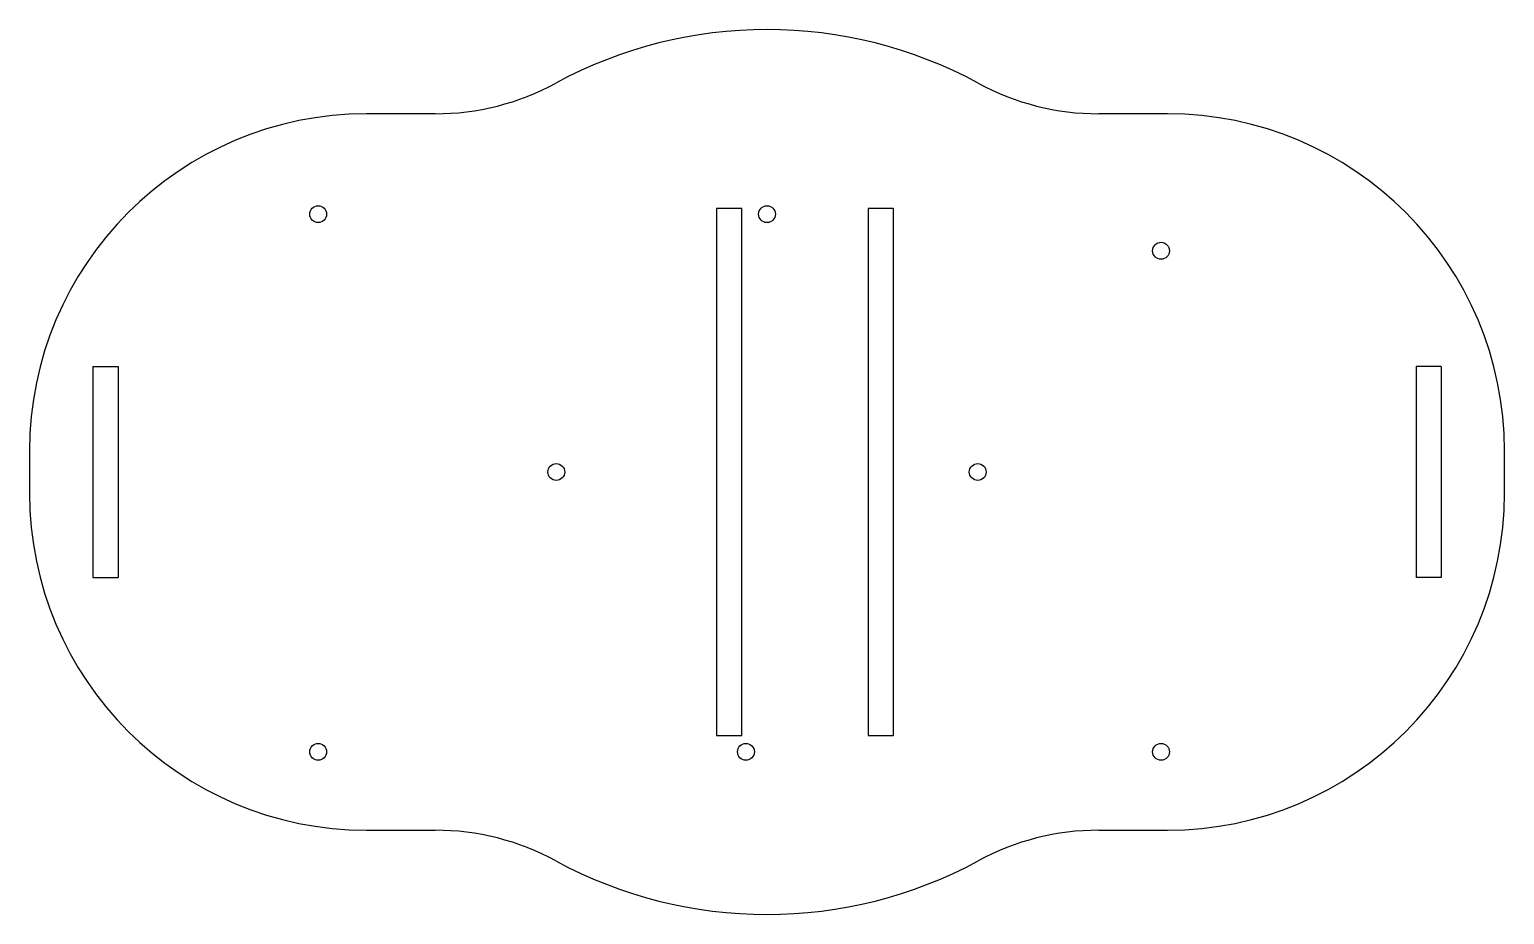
# Model space of a CAD drawing. Header units: millimetres. Extents: x -175 to 175, y -105 to 105.
import ezdxf

# ---------------------------------------------------------------- set-up
doc = ezdxf.new("R2010")
doc.units = ezdxf.units.MM

msp = doc.modelspace()

# ---------------------------------------------------------------- linework, layer by layer
at = {"color": 7, "linetype": 'Continuous', "lineweight": 25}
for p, q in [((-78.74, 85), (-95, 85)), ((95, 85), (78.74, 85)), ((-12, 62.5), (-12, -62.5)), ((-6, 62.5), (-12, 62.5)), ((-6, -62.5), (-6, 62.5)), ((24, 62.5), (24, -62.5)), ((30, 62.5), (24, 62.5)), ((30, -62.5), (30, 62.5)), ((-160, 25), (-160, -25)), ((-160, 25), (-154, 25)), ((-154, 25), (-154, -25)), ((154, 25), (154, -25)), ((160, 25), (154, 25)), ((160, 25), (160, -25)), ((-175, 5), (-175, -5)), ((175, -5), (175, 5)), ((-160, -25), (-154, -25)), ((160, -25), (154, -25)), ((-12, -62.5), (-6, -62.5)), ((24, -62.5), (30, -62.5)), ((-95, -85), (-78.74, -85)), ((78.74, -85), (95, -85))]:
    msp.add_line(p, q, dxfattribs=at)
for centre in [(-106.5, 61.19), (0, 61.19), (93.5, 52.5), (-50, 0), (50, 0), (-106.5, -66.39), (-5, -66.39), (93.5, -66.39)]:
    msp.add_circle(centre, 2, dxfattribs=at)
for centre, radius, start, end in [((0, 0), 105, 61.4965, 118.5035), ((-78.74, 145), 60, 270, 298.5035), ((78.74, 145), 60, 241.4965, 270), ((-95, 5), 80, 90, 180), ((95, 5), 80, 0, 90), ((-95, -5), 80, 180, 270), ((95, -5), 80, 270, 0), ((-78.74, -145), 60, 61.4965, 90), ((78.74, -145), 60, 90, 118.5035), ((0, 0), 105, 241.4965, 298.5035)]:
    msp.add_arc(centre, radius, start, end, dxfattribs=at)

doc.saveas('drawing.dxf')
